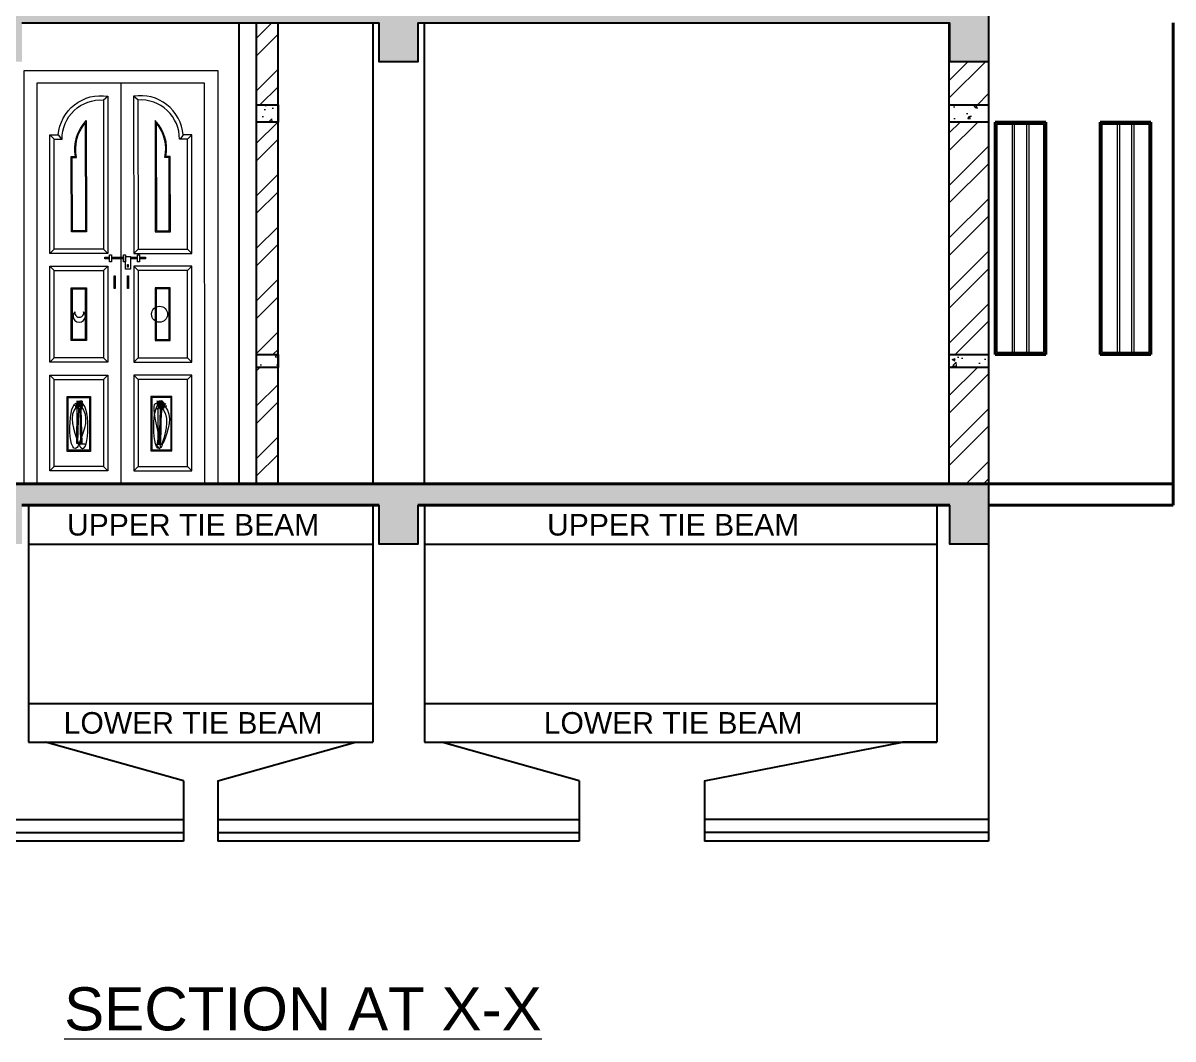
# Model space of a CAD drawing. Header units: inches. Extents: x -5587 to 4723, y -10407 to -7342.
# Drawn here: x 2697.2 to 2964.4, y -8764.9 to -8529 of the extents above; entities that cross this region are included whole.
import ezdxf

# ---------------------------------------------------------------- set-up
doc = ezdxf.new("R2010")
doc.units = ezdxf.units.IN
doc.header["$LTSCALE"] = 0.5
doc.header["$MEASUREMENT"] = 0
for name, color, linetype, lineweight in [('Dimention', 5, 'Continuous', 20), ('door', 202, 'Continuous', 5), ('HACTH', 8, 'Continuous', 5), ('TEXT', 220, 'Continuous', 9), ('wall', 20, 'Continuous', 40), ('win door light', 30, 'Continuous', 18)]:
    doc.layers.add(name, color=color, linetype=linetype, lineweight=lineweight)
doc.styles.add('arial', font='arial.ttf')
pattern_1 = [(50, (9901.4343, -126.219), (7.1726018, -0.6275213), [0.75, -8.25]), (355, (9901.434, -126.219), (-1.3875133, 7.5219213), [0.6, -6.6]), (100.451444, (9902.032, -126.271), (5.7850885, 6.8944), [0.637402, -7.011421]), (46.1842, (9901.434, -124.219), (10.672413, -1.655193), [1.125, -12.375]), (96.63564, (9902.324, -124.357), (9.346619, 9.741186), [0.956103, -10.517138]), (351.18416, (9901.434, -124.219), (9.346619, 9.741186), [0.9, -9.9]), (21, (9902.4343, -124.719), (5.9690705, -4.026189), [0.75, -8.25]), (326, (9902.434, -124.719), (2.4331533, 7.2515005), [0.6, -6.6]), (71.451445, (9902.932, -125.0545), (8.4022238, 3.2253115), [0.637402, -7.011421]), (37.5, (9901.4343, -126.219), (0.12159855, 3.32893854), [0, -6.52, 0, -6.7, 0, -6.625]), (7.5, (9901.4343, -126.219), (2.6306954, 3.9441171), [0, -3.82, 0, -6.37, 0, -2.525]), (327.5, (9899.2043, -126.219), (5.33822436, -0.2255487), [0, -2.5, 0, -7.8, 0, -10.35]), (317.5, (9898.2043, -126.219), (5.8318617, 1.0010498), [0, -3.25, 0, -5.18, 0, -7.35])]
pattern_2 = [(45, (9901.434, -126.219), (-6.098796, 6.098796), []), (45, (9905.5, -126.219), (-6.098796, 6.098796), [])]

msp = doc.modelspace()

# ---------------------------------------------------------------- hatches: boundary and pattern name
at = {"layer": 'Dimention', "ltscale": 40, "true_color": 0xf26722}
h = msp.add_hatch(dxfattribs=at)
h.set_pattern_fill('ANSI32', color=30, scale=23)
h.set_pattern_definition(pattern_2)
h.paths.add_polyline_path([(2751.5, -8547.97), (2756.5, -8547.97), (2756.5, -8528.97), (2751.5, -8528.97)])
h = msp.add_hatch(dxfattribs=at)
h.set_pattern_fill('ANSI32', color=30, scale=23)
h.set_pattern_definition(pattern_2)
h.paths.add_polyline_path([(2921.59, -8547.97), (2921.59, -8537.97), (2912.47, -8537.97), (2912.47, -8547.97)])
h = msp.add_hatch(dxfattribs=at)
h.set_pattern_fill('ANSI32', color=30, scale=23)
h.set_pattern_definition(pattern_2)
h.paths.add_polyline_path([(2756.5, -8551.97), (2751.5, -8551.97), (2751.5, -8605.97), (2756.5, -8605.97)])
h = msp.add_hatch(dxfattribs=at)
h.set_pattern_fill('ANSI32', color=30, scale=23)
h.set_pattern_definition(pattern_2)
h.paths.add_polyline_path([(2912.47, -8605.97), (2921.59, -8605.97), (2921.59, -8551.97), (2912.47, -8551.97)])
h = msp.add_hatch(dxfattribs=at)
h.set_pattern_fill('ANSI32', color=30, scale=23)
h.set_pattern_definition(pattern_2)
h.paths.add_polyline_path([(2756.5, -8608.97), (2751.5, -8608.97), (2751.5, -8635.97), (2756.5, -8635.97)])
h = msp.add_hatch(dxfattribs=at)
h.set_pattern_fill('ANSI32', color=30, scale=23)
h.set_pattern_definition(pattern_2)
h.paths.add_polyline_path([(2921.59, -8608.97), (2912.47, -8608.97), (2912.47, -8635.97), (2921.59, -8635.97)])
at = {"layer": 'HACTH'}
h = msp.add_hatch(dxfattribs=at)
h.set_pattern_fill('AR-CONC', color=256)
h.set_pattern_definition(pattern_1)
h.paths.add_polyline_path([(2612.5, -8467.97), (2560.35, -8467.97), (2560.35, -8472.97), (2600.93, -8472.97), (2680.93, -8528.97), (2688, -8528.97), (2688, -8537.97), (2697, -8537.97), (2697, -8528.97), (2780, -8528.97), (2780, -8537.97), (2789, -8537.97), (2789, -8528.97), (2912.59, -8528.97), (2912.59, -8537.97), (2921.59, -8537.97), (2921.59, -8528.97), (2921.59, -8523.97), (2742.5, -8523.97), (2742.5, -8523.97), (2739.48, -8523.97), (2697.5, -8523.97), (2682.5, -8523.97), (2682.5, -8516.97), (2672.5, -8516.97), (2672.5, -8509.97), (2662.5, -8509.97), (2662.5, -8502.97), (2652.5, -8502.97), (2652.5, -8495.97), (2642.5, -8495.97), (2642.5, -8488.97), (2632.5, -8488.97), (2632.5, -8481.97), (2622.5, -8481.97), (2622.5, -8474.97), (2612.5, -8474.97)])
h = msp.add_hatch(dxfattribs=at)
h.set_pattern_fill('AR-CONC', color=256)
h.set_pattern_definition(pattern_1)
h.paths.add_polyline_path([(2751.5, -8551.97), (2756.5, -8551.97), (2756.5, -8547.97), (2751.5, -8547.97)])
h = msp.add_hatch(dxfattribs=at)
h.set_pattern_fill('AR-CONC', color=256)
h.set_pattern_definition(pattern_1)
h.paths.add_polyline_path([(2921.59, -8551.97), (2921.59, -8547.97), (2912.47, -8547.97), (2912.47, -8551.97)])
h = msp.add_hatch(dxfattribs=at)
h.set_pattern_fill('AR-CONC', color=256)
h.set_pattern_definition(pattern_1)
h.paths.add_polyline_path([(2560.35, -8579.97), (2560.35, -8584.97), (2600.93, -8584.97), (2673.79, -8635.97), (2560.35, -8635.97), (2560.35, -8649.97), (2569.35, -8649.97), (2569.36, -8640.97), (2688, -8640.97), (2688, -8649.97), (2697, -8649.97), (2697, -8640.97), (2780, -8640.97), (2780, -8649.97), (2789, -8649.97), (2789, -8640.97), (2912.59, -8640.97), (2912.59, -8649.97), (2921.59, -8649.97), (2921.59, -8635.97), (2682.5, -8635.97), (2682.5, -8628.97), (2672.5, -8628.97), (2672.5, -8621.97), (2662.5, -8621.97), (2662.5, -8614.97), (2652.5, -8614.97), (2652.5, -8607.97), (2642.5, -8607.97), (2642.5, -8600.97), (2632.5, -8600.97), (2632.5, -8593.97), (2622.5, -8593.97), (2622.5, -8586.97), (2612.5, -8586.97), (2612.5, -8579.97)])
h = msp.add_hatch(dxfattribs=at)
h.set_pattern_fill('AR-CONC', color=256)
h.set_pattern_definition(pattern_1)
h.paths.add_polyline_path([(2756.5, -8608.97), (2756.5, -8605.97), (2751.5, -8605.97), (2751.5, -8608.97)])
h = msp.add_hatch(dxfattribs=at)
h.set_pattern_fill('AR-CONC', color=256)
h.set_pattern_definition(pattern_1)
h.paths.add_polyline_path([(2921.59, -8608.97), (2921.59, -8605.97), (2912.47, -8605.97), (2912.47, -8608.97)])

# ---------------------------------------------------------------- linework, layer by layer
for p, q in [((2921.59, -8416.97), (2921.59, -8635.97)), ((2697, -8528.97), (2780, -8528.97)), ((2747.5, -8635.97), (2747.5, -8528.97)), ((2751.5, -8635.97), (2751.5, -8528.97)), ((2756.5, -8635.97), (2756.5, -8528.97)), ((2778.5, -8528.97), (2778.5, -8635.97)), ((2789, -8528.97), (2912.59, -8528.97)), ((2790.5, -8635.97), (2790.5, -8528.97)), ((2912.47, -8635.97), (2912.47, -8528.97)), ((2698.5, -8640.97), (2698.5, -8695.97)), ((2778.5, -8640.97), (2778.5, -8695.97)), ((2790.5, -8640.97), (2790.5, -8695.97)), ((2909.59, -8640.97), (2909.59, -8695.97)), ((2698.5, -8649.97), (2778.5, -8649.97)), ((2790.5, -8649.97), (2909.59, -8649.97)), ((2921.59, -8649.97), (2921.59, -8718.97)), ((2698.5, -8686.97), (2778.5, -8686.97)), ((2790.5, -8686.97), (2909.59, -8686.97)), ((2698.5, -8695.97), (2702.5, -8695.97)), ((2698.5, -8695.97), (2778.5, -8695.97)), ((2734.5, -8704.97), (2702.5, -8695.97)), ((2742.5, -8704.97), (2774.5, -8695.97)), ((2774.5, -8695.97), (2778.5, -8695.97)), ((2790.5, -8695.97), (2794.5, -8695.97)), ((2790.5, -8695.97), (2909.59, -8695.97)), ((2826.5, -8704.97), (2794.5, -8695.97)), ((2855.59, -8704.97), (2901.59, -8695.97)), ((2909.59, -8695.97), (2901.59, -8695.97)), ((2734.5, -8704.97), (2734.5, -8713.97)), ((2742.5, -8704.97), (2742.5, -8713.97)), ((2826.5, -8704.97), (2826.5, -8713.97)), ((2855.59, -8704.97), (2855.59, -8718.97)), ((2650.5, -8713.97), (2734.5, -8713.97)), ((2734.5, -8713.97), (2734.5, -8718.97)), ((2742.5, -8713.97), (2742.5, -8718.97)), ((2742.5, -8713.97), (2826.5, -8713.97)), ((2826.5, -8713.97), (2826.5, -8718.97)), ((2921.59, -8713.97), (2855.59, -8713.97)), ((2650.5, -8716.97), (2734.5, -8716.97)), ((2742.5, -8716.97), (2826.5, -8716.97)), ((2921.59, -8716.97), (2855.59, -8716.97)), ((2734.5, -8718.97), (2650.5, -8718.97)), ((2826.5, -8718.97), (2742.5, -8718.97)), ((2921.59, -8718.97), (2855.59, -8718.97))]:
    msp.add_line(p, q)
for points in [[(2789, -8528.97), (2789, -8537.97), (2780, -8537.97), (2780, -8528.97)], [(2921.59, -8528.97), (2921.59, -8537.97), (2912.59, -8537.97), (2912.59, -8528.97)], [(2921.59, -8635.97), (2921.59, -8649.97), (2912.59, -8649.97), (2912.59, -8640.97)], [(2789, -8640.97), (2789, -8649.97), (2780, -8649.97), (2780, -8640.97)]]:
    msp.add_lwpolyline(points)
for points in [[(2751.5, -8547.97), (2756.5, -8547.97), (2756.5, -8551.97), (2751.5, -8551.97)], [(2912.47, -8547.97), (2921.59, -8547.97), (2921.59, -8551.97), (2912.47, -8551.97)], [(2751.5, -8605.97), (2756.5, -8605.97), (2756.5, -8608.97), (2751.5, -8608.97)], [(2912.47, -8605.97), (2921.59, -8605.97), (2921.59, -8608.97), (2912.47, -8608.97)]]:
    msp.add_lwpolyline(points, close=True)
at = {"layer": 'door'}
for p, q in [((2697.5, -8635.97), (2697.48, -8539.97)), ((2697.48, -8539.97), (2742.48, -8539.97)), ((2742.48, -8539.97), (2742.5, -8635.97)), ((2700.45, -8542.97), (2700.48, -8635.97)), ((2739.45, -8542.97), (2700.45, -8542.97)), ((2719.95, -8542.97), (2719.98, -8635.97)), ((2739.48, -8635.97), (2739.45, -8542.97)), ((2715.95, -8546.81), (2716.95, -8545.97)), ((2723.95, -8546.81), (2722.95, -8545.97)), ((2703.45, -8554.97), (2704.45, -8555.97)), ((2705.45, -8554.97), (2706.18, -8555.97)), ((2734.45, -8554.97), (2733.73, -8555.97)), ((2736.45, -8554.97), (2735.45, -8555.97)), ((2704.48, -8581.47), (2703.48, -8582.47)), ((2716.98, -8582.47), (2715.98, -8581.47)), ((2722.98, -8582.47), (2723.98, -8581.47)), ((2735.48, -8581.47), (2736.48, -8582.47)), ((2703.48, -8585.47), (2704.48, -8586.47)), ((2716.98, -8585.47), (2715.98, -8586.47)), ((2722.98, -8585.47), (2723.98, -8586.47)), ((2736.48, -8585.47), (2735.48, -8586.47)), ((2704.48, -8606.72), (2703.48, -8607.72)), ((2716.98, -8607.72), (2715.98, -8606.72)), ((2722.98, -8607.72), (2723.98, -8606.72)), ((2735.48, -8606.72), (2736.48, -8607.72)), ((2703.48, -8610.72), (2704.48, -8611.72)), ((2716.98, -8610.72), (2715.98, -8611.72)), ((2722.98, -8610.72), (2723.98, -8611.72)), ((2736.48, -8610.72), (2735.48, -8611.72)), ((2709.89, -8617.92), (2709.5, -8617.29)), ((2710.49, -8617.76), (2709.73, -8617.32)), ((2711.13, -8616.95), (2709.74, -8616.78)), ((2709.87, -8617.16), (2709.82, -8616.76)), ((2710.05, -8617.32), (2709.84, -8617.05)), ((2709.85, -8617), (2710.01, -8616.73)), ((2711.03, -8617.16), (2709.85, -8617)), ((2710.06, -8617.44), (2709.87, -8617.16)), ((2709.9, -8617.32), (2711.13, -8616.95)), ((2710.27, -8617.11), (2709.95, -8617)), ((2710.12, -8617.7), (2709.96, -8616.95)), ((2710.01, -8617.27), (2710.34, -8616.84)), ((2711.13, -8617.49), (2710.01, -8617.27)), ((2710.05, -8617.32), (2710.22, -8616.95)), ((2710.05, -8617.76), (2710.05, -8617.32)), ((2710.06, -8617.07), (2710.12, -8616.73)), ((2710.13, -8617.27), (2710.06, -8617.07)), ((2710.12, -8617.38), (2710.17, -8616.89)), ((2710.34, -8617.97), (2710.12, -8617.38)), ((2710.27, -8617.11), (2710.49, -8616.84)), ((2711.03, -8617.81), (2710.27, -8617.11)), ((2710.39, -8616.7), (2710.44, -8616.85)), ((2710.42, -8617.01), (2710.46, -8616.76)), ((2710.48, -8617.67), (2710.42, -8617.01)), ((2710.43, -8616.98), (2710.51, -8616.86)), ((2710.44, -8616.91), (2710.55, -8616.79)), ((2710.45, -8616.83), (2710.6, -8616.68)), ((2710.45, -8617.28), (2710.66, -8617.1)), ((2710.46, -8616.76), (2710.54, -8616.7)), ((2710.48, -8617.67), (2710.59, -8617.33)), ((2710.54, -8616.94), (2710.49, -8616.68)), ((2710.49, -8617.76), (2711.03, -8617.16)), ((2710.63, -8617.01), (2710.54, -8616.94)), ((2710.68, -8616.95), (2710.58, -8616.78)), ((2710.59, -8617.4), (2710.6, -8617.04)), ((2710.59, -8617.33), (2710.85, -8617.1)), ((2710.6, -8617.04), (2710.75, -8616.86)), ((2710.6, -8617.27), (2710.75, -8617.13)), ((2710.61, -8617.43), (2710.77, -8617.22)), ((2710.66, -8617.1), (2710.77, -8616.6)), ((2710.71, -8617.43), (2710.82, -8617.32)), ((2710.75, -8617.13), (2710.84, -8616.94)), ((2711.03, -8617.16), (2710.76, -8616.73)), ((2710.88, -8616.94), (2710.93, -8616.62)), ((2711.13, -8616.95), (2710.97, -8616.89)), ((2728.36, -8617.07), (2729.8, -8616.73)), ((2729.79, -8617.27), (2728.36, -8617.07)), ((2728.36, -8617.44), (2728.55, -8617.16)), ((2728.57, -8617), (2728.41, -8616.73)), ((2728.41, -8617.27), (2729.59, -8616.84)), ((2728.79, -8617.49), (2728.41, -8617.27)), ((2729.8, -8617.7), (2728.46, -8616.95)), ((2728.52, -8617.32), (2728.79, -8616.95)), ((2728.55, -8617.16), (2728.6, -8616.76)), ((2728.9, -8617.16), (2728.57, -8617)), ((2728.79, -8616.95), (2728.68, -8616.78)), ((2728.79, -8616.95), (2728.95, -8616.89)), ((2728.9, -8617.16), (2729.17, -8616.73)), ((2728.9, -8617.81), (2729.65, -8617.11)), ((2729.44, -8617.76), (2728.9, -8617.16)), ((2729.05, -8616.94), (2728.99, -8616.62)), ((2729.33, -8617.33), (2729.07, -8617.1)), ((2729.17, -8617.13), (2729.09, -8616.94)), ((2729.21, -8617.43), (2729.1, -8617.32)), ((2729.32, -8617.43), (2729.15, -8617.22)), ((2729.26, -8617.1), (2729.16, -8616.6)), ((2729.33, -8617.27), (2729.17, -8617.13)), ((2729.32, -8617.04), (2729.18, -8616.86)), ((2729.25, -8616.95), (2729.34, -8616.78)), ((2729.48, -8617.28), (2729.26, -8617.1)), ((2729.29, -8617.01), (2729.38, -8616.94)), ((2729.47, -8616.83), (2729.32, -8616.68)), ((2729.33, -8617.4), (2729.32, -8617.04)), ((2729.44, -8617.67), (2729.33, -8617.33)), ((2729.38, -8616.94), (2729.43, -8616.68)), ((2729.47, -8616.76), (2729.38, -8616.7)), ((2729.48, -8616.91), (2729.38, -8616.79)), ((2729.49, -8616.98), (2729.41, -8616.86)), ((2729.65, -8617.11), (2729.44, -8616.84)), ((2729.44, -8617.67), (2729.5, -8617.01)), ((2729.44, -8617.76), (2730.19, -8617.32)), ((2729.5, -8617.01), (2729.47, -8616.76)), ((2729.54, -8616.7), (2729.49, -8616.85)), ((2729.59, -8617.97), (2729.8, -8617.38)), ((2729.65, -8617.11), (2729.98, -8617)), ((2729.87, -8617.32), (2729.71, -8616.95)), ((2729.8, -8617.38), (2729.75, -8616.89)), ((2729.87, -8617.32), (2730.08, -8617.05)), ((2729.87, -8617.76), (2729.87, -8617.32)), ((2730.03, -8617.92), (2730.43, -8617.29)), ((2709.95, -8618.19), (2709.28, -8617.81)), ((2709.95, -8618.19), (2709.34, -8618.12)), ((2709.89, -8617.92), (2709.68, -8617.86)), ((2709.69, -8618.19), (2711.08, -8617.76)), ((2709.8, -8618.57), (2709.69, -8618.19)), ((2709.74, -8626.59), (2709.8, -8618.57)), ((2710.38, -8617.76), (2709.78, -8617.49)), ((2710.16, -8618.24), (2709.89, -8617.92)), ((2710.11, -8618.35), (2709.89, -8618.35)), ((2710.05, -8617.76), (2709.95, -8617.7)), ((2710.27, -8618.51), (2709.95, -8618.19)), ((2709.96, -8626.59), (2710.23, -8618.08)), ((2710.16, -8618.24), (2710.05, -8617.76)), ((2710.07, -8618.57), (2710.12, -8617.7)), ((2710.27, -8618.51), (2710.16, -8618.24)), ((2710.23, -8618.08), (2710.55, -8617.81)), ((2710.49, -8618.62), (2710.27, -8618.51)), ((2710.49, -8617.76), (2710.38, -8617.76)), ((2710.39, -8617.94), (2710.48, -8617.67)), ((2710.76, -8618.67), (2710.49, -8617.76)), ((2710.65, -8626.64), (2710.49, -8618.62)), ((2710.55, -8617.81), (2710.61, -8617.43)), ((2710.55, -8617.81), (2710.77, -8617.49)), ((2710.66, -8617.65), (2710.71, -8617.43)), ((2710.76, -8618.67), (2710.97, -8618.3)), ((2710.97, -8626.69), (2710.76, -8618.67)), ((2710.97, -8618.3), (2711.03, -8617.81)), ((2711.08, -8617.76), (2711.13, -8617.49)), ((2728.36, -8618.57), (2729.8, -8617.7)), ((2728.46, -8626.59), (2729.69, -8618.08)), ((2728.63, -8618.57), (2728.73, -8618.19)), ((2728.68, -8626.59), (2728.63, -8618.57)), ((2728.73, -8618.19), (2728.84, -8617.76)), ((2728.84, -8617.76), (2728.79, -8617.49)), ((2728.95, -8618.3), (2728.9, -8617.81)), ((2729.17, -8618.67), (2728.95, -8618.3)), ((2728.95, -8626.69), (2729.17, -8618.67)), ((2729.37, -8617.81), (2729.15, -8617.49)), ((2729.17, -8618.67), (2729.44, -8617.76)), ((2729.26, -8617.65), (2729.21, -8617.43)), ((2729.27, -8626.64), (2729.44, -8618.62)), ((2729.37, -8617.81), (2729.32, -8617.43)), ((2729.69, -8618.08), (2729.37, -8617.81)), ((2729.53, -8617.94), (2729.44, -8617.67)), ((2729.44, -8617.76), (2729.54, -8617.76)), ((2729.44, -8618.62), (2729.65, -8618.51)), ((2729.54, -8617.76), (2730.14, -8617.49)), ((2729.65, -8618.51), (2729.98, -8618.19)), ((2729.65, -8618.51), (2729.76, -8618.24)), ((2729.76, -8618.24), (2729.87, -8617.76)), ((2729.76, -8618.24), (2730.03, -8617.92)), ((2729.81, -8618.35), (2730.03, -8618.35)), ((2729.87, -8617.76), (2729.98, -8617.7)), ((2729.98, -8618.19), (2730.64, -8617.81)), ((2729.98, -8618.19), (2730.58, -8618.12)), ((2730.03, -8617.92), (2730.25, -8617.86)), ((2710.97, -8626.8), (2709.74, -8626.59)), ((2710.97, -8626.8), (2709.96, -8626.59)), ((2710.97, -8626.8), (2710.65, -8626.64)), ((2710.97, -8626.8), (2710.97, -8626.69)), ((2728.95, -8626.8), (2728.46, -8626.59)), ((2728.95, -8626.8), (2728.68, -8626.59)), ((2728.95, -8626.8), (2729.27, -8626.64)), ((2728.95, -8626.8), (2728.95, -8626.69)), ((2704.48, -8631.97), (2703.48, -8632.97)), ((2716.98, -8632.97), (2715.98, -8631.97)), ((2722.98, -8632.97), (2723.98, -8631.97)), ((2735.48, -8631.97), (2736.48, -8632.97)), ((2697.5, -8635.97), (2739.48, -8635.97)), ((2742.5, -8635.97), (2739.48, -8635.97))]:
    msp.add_line(p, q, dxfattribs=at)
for points in [[(2716.95, -8545.97), (2716.95, -8545.97), (2716.98, -8582.47), (2703.48, -8582.47), (2703.45, -8554.97), (2705.45, -8554.97, -0.438372)], [(2715.95, -8546.86), (2715.98, -8581.47), (2704.48, -8581.47), (2704.45, -8555.97), (2706.31, -8555.97, -0.4384)], [(2722.95, -8545.97), (2722.95, -8545.97), (2722.98, -8582.47), (2736.48, -8582.47), (2736.45, -8554.97), (2734.45, -8554.97, 0.438372)], [(2723.95, -8546.86), (2723.98, -8581.47), (2735.48, -8581.47), (2735.45, -8555.97), (2733.6, -8555.97, 0.4384)], [(2711.95, -8551.65), (2711.98, -8577.47), (2708.48, -8577.47), (2708.45, -8559.97), (2709.45, -8559.97, -0.244416)], [(2711.7, -8552.19), (2711.73, -8577.22), (2708.73, -8577.22), (2708.7, -8560.22), (2709.71, -8560.22, -0.235961)], [(2727.95, -8551.65), (2727.98, -8577.47), (2731.48, -8577.47), (2731.45, -8559.97), (2730.45, -8559.97, 0.244416)], [(2728.2, -8552.19), (2728.23, -8577.22), (2731.23, -8577.22), (2731.2, -8560.22), (2730.2, -8560.22, 0.235961)]]:
    msp.add_lwpolyline(points, format="xyb", close=True, dxfattribs=at)
for points in [[(2717.31, -8583.75), (2716.27, -8583.75), (2716.27, -8583.36), (2717.31, -8583.36)], [(2717.77, -8583.36), (2720.58, -8583.36)], [(2720.58, -8583.75), (2717.77, -8583.75)], [(2721.04, -8583.36), (2721.09, -8583.36)], [(2721.09, -8583.75), (2721.04, -8583.75)], [(2722.2, -8583.36), (2723.88, -8583.36)], [(2723.88, -8583.75), (2722.2, -8583.75)], [(2724.34, -8583.36), (2725.74, -8583.36), (2725.74, -8583.75), (2724.34, -8583.75)]]:
    msp.add_lwpolyline(points, dxfattribs=at)
for points in [[(2717.31, -8582.77), (2717.77, -8582.77), (2717.77, -8584.45), (2717.31, -8584.45)], [(2720.58, -8582.77), (2721.04, -8582.77), (2721.04, -8584.45), (2720.58, -8584.45)], [(2721.09, -8583.19), (2722.2, -8583.19), (2722.2, -8586.13), (2721.09, -8586.13)], [(2721.56, -8585.06), (2721.7, -8585.06), (2721.7, -8585.7), (2721.56, -8585.7)], [(2723.88, -8582.77), (2724.34, -8582.77), (2724.34, -8584.45), (2723.88, -8584.45)], [(2703.48, -8585.47), (2716.98, -8585.47), (2716.98, -8607.72), (2703.48, -8607.72)], [(2704.48, -8586.47), (2715.98, -8586.47), (2715.98, -8606.72), (2704.48, -8606.72)], [(2718.41, -8587.67), (2718.66, -8587.67), (2718.66, -8590.62), (2718.41, -8590.62)], [(2721.5, -8587.67), (2721.75, -8587.67), (2721.75, -8590.62), (2721.5, -8590.62)], [(2736.48, -8585.47), (2722.98, -8585.47), (2722.98, -8607.72), (2736.48, -8607.72)], [(2735.48, -8586.47), (2723.98, -8586.47), (2723.98, -8606.72), (2735.48, -8606.72)], [(2708.46, -8590.47), (2711.96, -8590.47), (2711.96, -8602.72), (2708.46, -8602.72)], [(2731.46, -8590.47), (2727.96, -8590.47), (2727.96, -8602.72), (2731.46, -8602.72)], [(2708.71, -8590.72), (2711.71, -8590.72), (2711.71, -8602.47), (2708.71, -8602.47)], [(2731.21, -8590.72), (2728.21, -8590.72), (2728.21, -8602.47), (2731.21, -8602.47)], [(2703.48, -8632.97), (2703.48, -8610.72), (2716.98, -8610.72), (2716.98, -8632.97), (2703.48, -8632.97)], [(2704.48, -8631.97), (2704.48, -8611.72), (2715.98, -8611.72), (2715.98, -8631.97), (2704.48, -8631.97)], [(2722.98, -8632.97), (2736.48, -8632.97), (2736.48, -8610.72), (2722.98, -8610.72)], [(2723.98, -8631.97), (2735.48, -8631.97), (2735.48, -8611.72), (2723.98, -8611.72)], [(2712.94, -8628.44), (2707.51, -8628.44), (2707.51, -8615.72), (2712.94, -8615.72)], [(2712.69, -8628.19), (2707.76, -8628.19), (2707.76, -8615.97), (2712.69, -8615.97)], [(2726.97, -8628.33), (2731.8, -8628.33), (2731.8, -8615.72), (2726.97, -8615.72)], [(2727.18, -8628.08), (2731.63, -8628.08), (2731.63, -8615.97), (2727.18, -8615.97)]]:
    msp.add_lwpolyline(points, close=True, dxfattribs=at)
msp.add_circle((2728.98, -8596.6), 1.86, dxfattribs=at)
for centre, radius, start, end in [((2710.31, -8597.03), 1.43, 135.6346, 44.3654), ((2710.31, -8596.27), 1.05, 166.7909, 13.2091), ((2710.22, -8626.52), 0.0956, 187.8111, 352.1889), ((2729.7, -8626.52), 0.0956, 187.8111, 352.1889)]:
    msp.add_arc(centre, radius, start, end, dxfattribs=at)
msp.add_ellipse((2710.97, -8626.74), major_axis=(-0.613, 0), ratio=0.098223, dxfattribs=at)
at = {"layer": 'door', "extrusion": (0, 0, -1)}
msp.add_ellipse((2728.95, -8626.74), major_axis=(0.613, 0), ratio=0.098223, dxfattribs=at)
at = {"layer": 'door'}
for points in [[(2710.09, -8626.74), (2710.09, -8627.03), (2709.8, -8627.53), (2710.03, -8617.34), (2710.73, -8617.95), (2710.32, -8626.54)], [(2710.36, -8626.74), (2710.36, -8627.03), (2710.65, -8627.53), (2710.42, -8617.34), (2709.72, -8617.95), (2710.13, -8626.54)], [(2728.34, -8626.74), (2728.34, -8627.03), (2728.63, -8627.53), (2728.4, -8617.34), (2729.2, -8617.95), (2729.61, -8626.54)], [(2729.56, -8626.74), (2729.56, -8627.03), (2729.27, -8627.53), (2729.51, -8617.34), (2730.2, -8617.95), (2729.8, -8626.54)]]:
    msp.add_spline(points, degree=3, dxfattribs=at)
at = {"layer": 'wall'}
for p, q in [((2964.45, -8528.97), (2964.45, -8640.97)), ((2923.11, -8551.97), (2923.11, -8605.97)), ((2923.11, -8551.97), (2923.11, -8605.97)), ((2923.11, -8551.97), (2934.88, -8551.97)), ((2934.88, -8551.97), (2934.88, -8605.97)), ((2934.88, -8551.97), (2934.88, -8605.97)), ((2947.53, -8551.97), (2947.53, -8605.97)), ((2947.53, -8551.97), (2947.53, -8605.97)), ((2947.53, -8551.97), (2959.29, -8551.97)), ((2959.29, -8551.97), (2959.29, -8605.97)), ((2959.29, -8551.97), (2959.29, -8605.97)), ((2923.11, -8605.97), (2934.88, -8605.97)), ((2947.53, -8605.97), (2959.29, -8605.97)), ((2682.5, -8635.97), (2964.45, -8635.97)), ((2697, -8640.97), (2780, -8640.97)), ((2789, -8640.97), (2912.59, -8640.97)), ((2921.59, -8640.97), (2964.45, -8640.97))]:
    msp.add_line(p, q, dxfattribs=at)
at = {"layer": 'win door light'}
for p, q in [((2927.07, -8552.47), (2927.07, -8605.48)), ((2927.56, -8552.47), (2927.56, -8605.48)), ((2930.43, -8552.47), (2930.43, -8605.48)), ((2930.92, -8552.47), (2930.92, -8605.48)), ((2951.48, -8552.47), (2951.48, -8605.48)), ((2951.98, -8552.47), (2951.98, -8605.48)), ((2954.84, -8552.47), (2954.84, -8605.48)), ((2955.34, -8552.47), (2955.34, -8605.48))]:
    msp.add_line(p, q, dxfattribs=at)
for points in [[(2923.11, -8551.97), (2934.88, -8551.97), (2934.88, -8605.97), (2923.11, -8605.97)], [(2923.61, -8552.47), (2934.38, -8552.47), (2934.38, -8605.48), (2923.61, -8605.48)], [(2947.53, -8551.97), (2959.29, -8551.97), (2959.29, -8605.97), (2947.53, -8605.97)], [(2948.02, -8552.47), (2958.8, -8552.47), (2958.8, -8605.48), (2948.02, -8605.48)]]:
    msp.add_lwpolyline(points, close=True, dxfattribs=at)

# ---------------------------------------------------------------- texts
at = {"layer": 'TEXT', "char_height": 5, "width": 88.2764, "attachment_point": 5, "style": 'arial'}
for s, insert in [('UPPER TIE BEAM', (2736.77, -8645.53)), ('UPPER TIE BEAM', (2848.31, -8645.53)), ('LOWER TIE BEAM', (2736.77, -8691.53)), ('LOWER TIE BEAM', (2848.31, -8691.53))]:
    msp.add_mtext(s, dxfattribs=dict(at, insert=insert))
at = {"layer": 'TEXT', "ltscale": 5, "insert": (2817.78, -8752.9), "char_height": 10, "width": 169.4436, "attachment_point": 3, "style": 'arial'}
msp.add_mtext('\\pi20.02;{\\LSECTION AT X-X}', dxfattribs=at)

doc.saveas('drawing.dxf')
